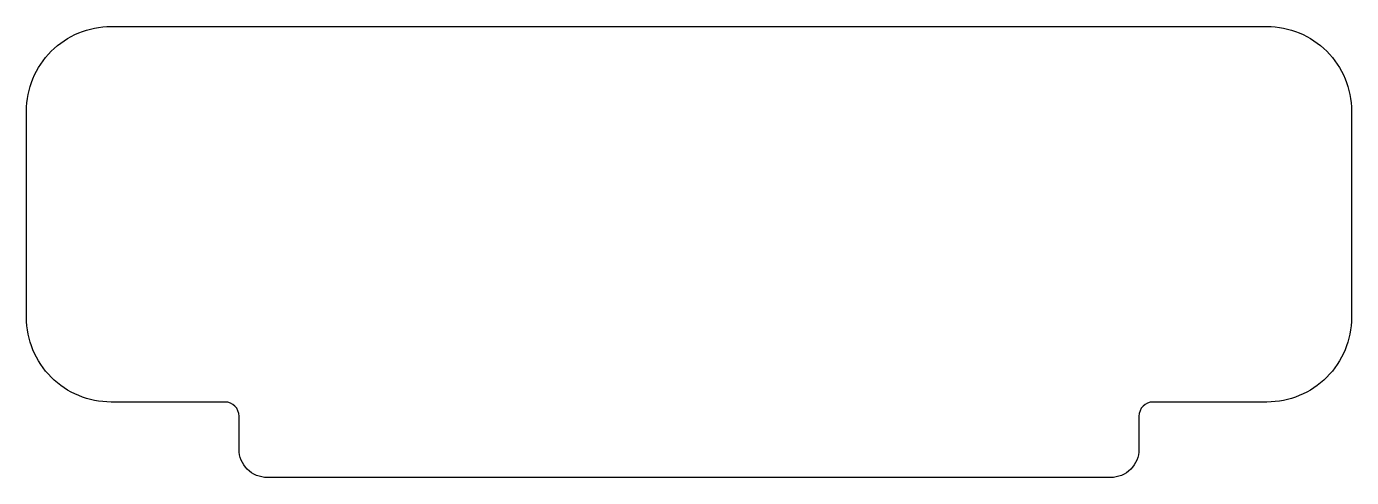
# Model space of a CAD drawing. Header units: millimetres. Extents: x -11.8 to 11.8, y -9 to -1.
import ezdxf

# ---------------------------------------------------------------- set-up
doc = ezdxf.new("R2010")
doc.units = ezdxf.units.MM
doc.layers.add('active_layer_bigger_lower', color=6, linetype='Continuous')

msp = doc.modelspace()

# ---------------------------------------------------------------- linework, layer by layer
at = {"layer": 'active_layer_bigger_lower'}
msp.add_lwpolyline([(-7.98, -8.5), (-7.98, -7.911, 0.414214), (-8.23, -7.661), (-10.25, -7.661, -0.414214), (-11.75, -6.161), (-11.75, -2.5, -0.414214), (-10.25, -1), (10.25, -1, -0.414214), (11.75, -2.5), (11.75, -6.161, -0.414214), (10.25, -7.661), (8.23, -7.661, 0.414214), (7.98, -7.911), (7.98, -8.5, -0.414214), (7.48, -9), (-7.48, -9, -0.414214)], format="xyb", close=True, dxfattribs=at)

doc.saveas('drawing.dxf')
